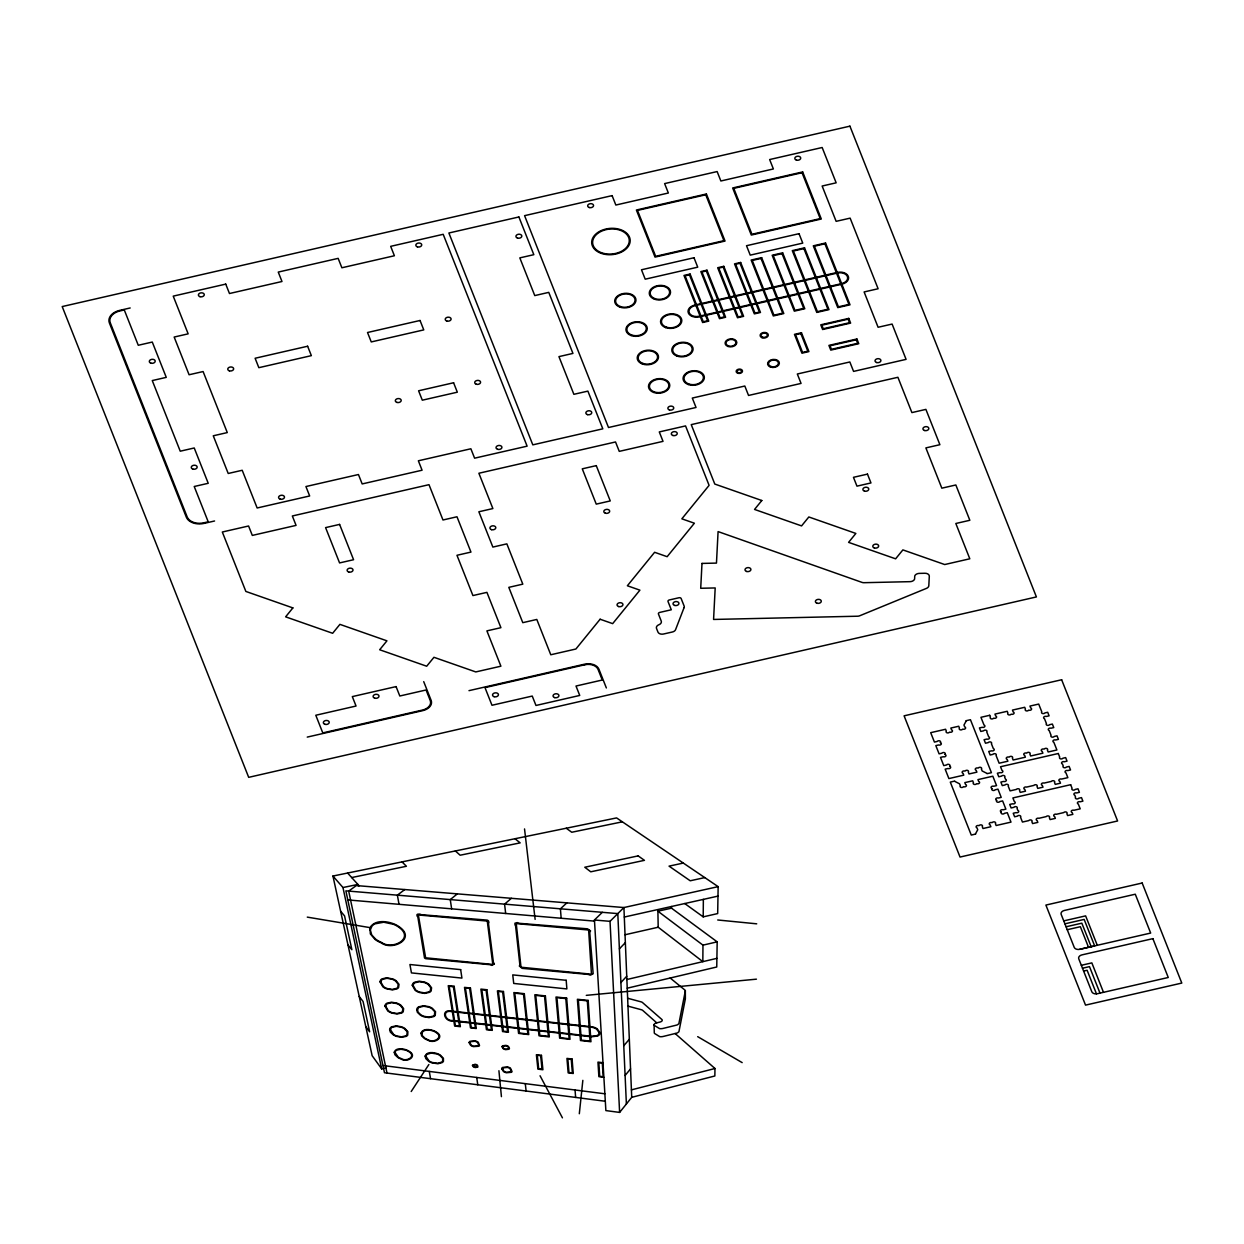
<?xml version="1.0" encoding="UTF-8"?>
<svg xmlns="http://www.w3.org/2000/svg" width="1244" height="1244" viewBox="0 0 1244 1244"><rect width="100%" height="100%" fill="white"/><g stroke="black" fill="none" stroke-linecap="round" stroke-linejoin="round"><path stroke-width="1.5" d="M658.2 927.231L657.889 911.199L702.969 945.145L702.829 961.643L658.2 927.231L625.032 934.757M385.904 1067.896L381.706 1068.907L372.143 1055.705L332.941 876.04L616.589 817.914L718.146 886.645L717.679 913.578L703.202 916.859L703.358 899.396M675.134 1033.531L714.973 1068.503L714.849 1075.982L631.719 1097.332L619.621 1112.416L605.875 1110.597L594.445 920L602.329 912.319M657.889 911.199L671.511 908.167L717.182 941.848L716.746 966.992L627.225 988.187M579.315 1113.738L582.845 1080.352M685.351 998.885L678.975 1031.463A2.006 1.368 -5 0 1 678.804 1031.851L677.529 1032.815A5.427 3.701 -5 0 1 676.285 1033.235L662.974 1036.516A7.262 4.96 -5 0 1 659.755 1036.656L654.702 1033.562A2.115 1.446 -5 0 1 654.282 1032.769L654.095 1024.745A2.006 1.368 -5 0 1 654.391 1024.014L654.919 1023.563A4.354 2.97 -5 0 1 656.039 1023.019L660.315 1021.962A3.856 2.628 -5 0 0 661.855 1021.091A2.053 1.399 -5 0 0 661.824 1019.442L642.417 1002.477A3.592 2.441 -5 0 0 641.033 1001.84L627.629 998.248M670.189 978.017L684.9 990.053A1.913 1.306 -5 0 1 685.351 990.83L678.913 1023.423A1.975 1.353 -5 0 1 678.742 1023.812L677.467 1024.776A5.489 3.748 -5 0 1 676.207 1025.196L662.834 1028.477A7.371 5.023 -5 0 1 659.6 1028.632L654.515 1025.538A2.099 1.431 -5 0 1 654.08 1024.761M369.997 927.62L370.339 933.886L375.035 939.391A28.721 19.593 -5 0 0 381.239 942.874C392.155 951.085 415.916 939.158 400.039 927.386A28.721 19.577 -5 0 0 393.742 923.826C386.262 920.964 374.786 919.674 369.997 927.62L307.284 917.123M411.204 1091.517L428.869 1064.522M625.094 1075.469L630.537 1068.891M623.757 1045.769L629.324 1039.269M620.912 982.542L626.727 976.229M619.388 948.845L625.343 942.641M619.621 1112.416L610.026 921.337L623.913 907.545L718.146 886.645M566.875 902.864L560.406 908.82L561.168 918.259M511.377 898.308L504.582 904.139L505.67 913.485M457.357 893.861L450.266 899.599L451.634 908.835M404.767 889.553L397.38 895.167L399.029 904.326M631.408 1089.868L714.973 1068.503M626.867 979.51L716.902 958.346M702.969 945.145L717.182 941.848M130.185 307.968L119.673 310.378A14.524 9.905 -5 0 0 109.394 322.989L186.336 517.193A14.524 9.905 -5 0 0 204.063 523.397L214.574 520.987M468.988 690.653L584.54 664.187A11.802 8.039 -5 0 1 598.939 669.225L606.357 687.948M307.237 737.101L422.789 710.635A11.802 8.039 -5 0 0 431.139 700.388L423.722 681.65M966.075 720.711L970.444 719.716L991.421 772.679L987.052 773.675M954.661 781.092L950.292 782.103L971.269 835.066L975.638 834.055M1063.744 920.887L1085.623 915.879L1097.286 945.3M1064.911 923.826L1084.162 919.425L1094.658 945.906L1079.776 949.312A4.541 3.094 -5 0 1 1074.225 947.353L1061.179 914.402A4.541 3.094 -5 0 1 1064.382 910.452L1135.274 894.218L1150.669 933.062L1079.761 949.296M1066.077 926.78L1081.829 923.172L1091.159 946.7M1067.243 929.719L1080.367 926.702L1088.531 947.306M1081.331 965.297L1091.843 962.887L1103.49 992.323M1082.498 968.236L1089.495 966.635L1099.991 993.116M1083.617 971.066L1087.116 970.258L1096.446 993.8M624.301 917.046L717.975 896.115M704.757 877.595L690.218 880.783L669.054 866.135L683.283 863.072M351.694 877.549L406.43 866.275L402.014 861.89M622.358 821.833L571.742 832.252L566.269 828.24M332.941 876.04L342.971 887.532L357.899 884.437L358.163 885.728M586.282 995.356L756.445 979.168M594.445 920L610.026 921.337M347.791 899.91L594.508 921.12M717.71 919.985L756.71 923.826M602.998 1062.718L597.96 1062.112L598.877 1076.651L603.869 1077.273M382.934 1065.517L604.864 1093.787M605.315 1101.251L384.474 1072.732L345.879 890.859L617.802 913.609L626.385 1103.988M627.956 1006.132L641.298 1009.724A3.576 2.441 -5 0 1 642.682 1010.377L656.739 1022.832M697.682 1036.656L742.17 1062.625M684.744 903.548L703.202 916.859M515.016 838.736L520.163 842.872L460.14 855.219L455.366 850.958M347.62 873.039L359.127 885.806M473.482 1066.124L474.757 1064.724A3.032 2.068 -5 0 1 476.965 1065.626L477.152 1066.683L475.83 1067.119A3.032 2.068 -5 0 1 473.606 1066.217M340.623 911.199L344.557 915.895L351.865 949.701L347.962 944.865M359.221 996.46L363.077 1001.498L369.639 1031.805L365.814 1026.673M540.052 1075.765L562.428 1117.843M966.184 720.991L963.96 725.05L964.706 726.916A1.819 1.244 -5 0 1 965.36 728.58A1.819 1.244 -5 0 1 962.887 729.139L962.592 729.217A1.819 1.244 -5 0 1 960.119 729.777A1.819 1.244 -5 0 1 959.451 728.113L958.72 726.247L950.836 728.051L951.582 729.917A1.819 1.244 -5 0 1 952.235 731.581A1.819 1.244 -5 0 1 949.763 732.156L949.452 732.218A1.819 1.244 -5 0 1 946.979 732.794A1.819 1.244 -5 0 1 946.326 731.13L945.58 729.264L930.699 732.669L934.431 742.077L937.214 741.44A1.819 1.244 -5 0 1 939.686 740.88A1.819 1.244 -5 0 1 940.34 742.544M986.943 773.395L982.154 770.953L981.407 769.087A1.819 1.244 -5 0 0 980.754 767.424A1.819 1.244 -5 0 0 978.282 767.983L977.971 768.046A1.819 1.244 -5 0 0 975.498 768.621A1.819 1.244 -5 0 0 976.151 770.285L976.898 772.151L969.014 773.955L968.283 772.089A1.819 1.244 -5 0 0 967.614 770.425A1.819 1.244 -5 0 0 965.142 770.985L964.846 771.062A1.819 1.244 -5 0 0 962.374 771.622A1.819 1.244 -5 0 0 963.027 773.286L963.773 775.152L948.892 778.573L945.16 769.15L947.928 768.512A1.819 1.244 -5 0 0 950.416 767.952A1.819 1.244 -5 0 0 949.747 766.288M954.77 781.372L959.559 783.829L960.306 785.695A1.819 1.244 -5 0 0 960.959 787.359A1.819 1.244 -5 0 0 963.431 786.783L963.742 786.721A1.819 1.244 -5 0 0 966.215 786.146A1.819 1.244 -5 0 0 965.562 784.482L964.815 782.616L972.699 780.812L973.43 782.678A1.819 1.244 -5 0 0 974.099 784.342A1.819 1.244 -5 0 0 976.571 783.782L976.867 783.704A1.819 1.244 -5 0 0 979.339 783.145A1.819 1.244 -5 0 0 978.686 781.481L977.939 779.615L992.821 776.209L996.553 785.617L993.769 786.255A1.819 1.244 -5 0 0 991.297 786.83A1.819 1.244 -5 0 0 991.966 788.494M975.529 833.775L977.753 829.717L977.006 827.851A1.819 1.244 -5 0 1 976.353 826.187A1.819 1.244 -5 0 1 978.826 825.627L979.121 825.565A1.819 1.244 -5 0 1 981.594 824.99A1.819 1.244 -5 0 1 982.262 826.654L982.993 828.52L990.877 826.716L990.131 824.85A1.819 1.244 -5 0 1 989.478 823.186A1.819 1.244 -5 0 1 991.95 822.626L992.245 822.548A1.819 1.244 -5 0 1 994.734 821.989A1.819 1.244 -5 0 1 995.387 823.652L996.133 825.518L1010.999 822.113L1007.282 812.69L1004.499 813.327A1.819 1.244 -5 0 1 1002.026 813.887A1.819 1.244 -5 0 1 1001.373 812.223M342.971 887.532L381.706 1068.907M386.993 1073.059L348.693 891.093L356.328 885.572L623.913 907.545L631.719 1097.332M429.258 1071.411L430.579 1078.688M476.701 1077.459L477.789 1084.784M524.533 828.924L535.122 919.378M525.279 1083.648L526.119 1091.035M498.922 1070.726L501.425 1096.633M575.039 1089.993L575.645 1097.426M671.511 908.058L671.48 906.503M685.335 990.83L685.366 998.73M992.043 788.696A1.819 1.244 -5 0 0 992.696 790.36A1.819 1.244 -5 0 0 995.169 789.784L997.952 789.147L1001.218 797.388L998.434 798.026A1.819 1.244 -5 0 0 995.962 798.601A1.819 1.244 -5 0 0 996.631 800.265M996.708 800.467A1.819 1.244 -5 0 0 997.361 802.131A1.819 1.244 -5 0 0 999.834 801.556L1002.617 800.918L1005.883 809.16L1003.099 809.797A1.819 1.244 -5 0 0 1000.627 810.357A1.819 1.244 -5 0 0 1001.28 812.021M949.67 766.086A1.819 1.244 -5 0 0 949.016 764.422A1.819 1.244 -5 0 0 946.544 764.982L943.761 765.62L940.495 757.378L943.279 756.741A1.819 1.244 -5 0 0 945.751 756.181A1.819 1.244 -5 0 0 945.082 754.517M945.005 754.315A1.819 1.244 -5 0 0 944.351 752.651A1.819 1.244 -5 0 0 941.879 753.211L939.096 753.848L935.83 745.607L938.614 744.969A1.819 1.244 -5 0 0 941.086 744.41A1.819 1.244 -5 0 0 940.433 742.746M370.323 929.859L371.707 934.928L375.626 939.111A27.368 18.66 -5 0 0 381.535 942.439C391.938 950.26 414.579 938.878 399.448 927.666A27.368 18.66 -5 0 0 393.446 924.292L383.774 922.224L375.004 923.826A9.921 6.764 -5 0 0 372.003 926.049L370.323 929.859M590.449 930.807L590.449 930.963A1.85 1.26 -5 0 1 589.703 931.974L593.155 973.741L590.496 975.125A3.872 2.643 -5 0 1 588.536 974.441L522.122 968.345L519.323 966.013A1.602 1.088 -5 0 1 519.93 965.375L515.529 925.396A3.748 2.566 -5 0 1 515 924.93L514.938 923.204L517.146 922.628A3.794 2.597 -5 0 1 519.137 923.312L587.51 928.817L590.449 930.807M379.964 981.78L382.903 986.834A15.752 10.745 -5 0 0 386.231 988.7L392.451 989.913L397.147 988.809A5.225 3.561 -5 0 0 398.593 987.518L399.013 984.346L396.276 980.863A15.737 10.745 -5 0 0 392.917 978.997L386.651 977.768L381.955 978.904A5.225 3.561 -5 0 0 380.524 980.21L379.964 981.78M380.773 981.951L383.463 986.585A14.353 9.781 -5 0 0 387.35 988.591L392.202 989.4L396.509 988.389A4.774 3.25 -5 0 0 397.831 987.207L398.204 984.299L395.701 981.127A14.337 9.781 -5 0 0 391.782 979.09L386.9 978.297L382.608 979.323A4.774 3.265 -5 0 0 381.302 980.521L380.773 981.951M384.863 1006.007L387.755 1010.921A15.643 10.667 -5 0 0 391.922 1013.082L397.147 1013.984L401.781 1012.958A4.992 3.405 -5 0 0 403.227 1011.714L403.631 1008.651L400.957 1005.261A15.628 10.667 -5 0 0 396.743 1003.084L391.487 1002.197L386.853 1003.255A4.992 3.405 -5 0 0 385.438 1004.499L384.863 1006.007M385.671 1006.194L388.315 1010.688A14.306 9.75 -5 0 0 392.124 1012.663L396.914 1013.487L401.159 1012.538A4.572 3.11 -5 0 0 402.465 1011.403L402.838 1008.604L400.381 1005.51A14.306 9.75 -5 0 0 396.541 1003.519L391.72 1002.695L387.49 1003.659A4.572 3.11 -5 0 0 386.184 1004.81L385.671 1006.194M494.366 963.991L491.94 965.36A3.794 2.597 -5 0 1 490.043 964.691L425.806 958.689A3.996 2.721 -5 0 1 424.515 957.958L417.797 916.719A3.81 2.597 -5 0 1 417.129 916.097L416.911 914.853A1.602 1.088 -5 0 1 417.782 914.153L419.632 914.076A3.887 2.659 -5 0 1 421.078 914.667L487.135 920.109A3.996 2.721 -5 0 1 488.488 920.871L488.939 922.457A1.679 1.151 -5 0 1 488.41 922.986L493.448 962.763A3.701 2.519 -5 0 1 493.977 963.214L494.366 963.991M389.621 1029.488L390.336 1032.085L393.182 1034.775A15.674 10.683 -5 0 0 396.556 1036.392L401.703 1037.294L406.275 1036.345A4.774 3.265 -5 0 0 407.705 1035.148L407.892 1031.649L404.751 1028.384A15.674 10.683 -5 0 0 401.346 1026.751L396.152 1025.849L391.58 1026.844A4.774 3.25 -5 0 0 390.181 1028.042L389.621 1029.488M390.414 1029.674L393.664 1034.51A14.337 9.781 -5 0 0 396.758 1035.988L401.47 1036.812L405.653 1035.941A4.37 2.986 -5 0 0 406.959 1034.852L407.13 1031.649L404.253 1028.648A14.337 9.781 -5 0 0 401.143 1027.171L396.401 1026.331L392.218 1027.249A4.37 2.986 -5 0 0 390.927 1028.337L390.414 1029.674M394.239 1052.253L394.939 1054.756L397.722 1057.4A15.659 10.683 -5 0 0 401.05 1058.986C406.835 1063.045 418.077 1056.374 409.152 1051.289A15.659 10.683 -5 0 0 405.793 1049.687C402.154 1048.505 395.732 1047.65 394.239 1052.253M395.017 1052.424L398.204 1057.136A14.322 9.765 -5 0 0 401.252 1058.597C406.555 1062.298 416.833 1056.203 408.67 1051.553A14.322 9.765 -5 0 0 405.591 1050.091L400.926 1049.252L396.789 1050.091A4.183 2.861 -5 0 0 395.53 1051.149L395.017 1052.424M412.246 985.201L415.123 990.302A15.643 10.667 -5 0 0 419.399 992.51L424.779 993.412L429.6 992.308A5.365 3.654 -5 0 0 431.108 991.001L431.59 987.814L428.885 984.315A15.643 10.667 -5 0 0 424.577 982.076L419.15 981.189L414.345 982.325A5.365 3.654 -5 0 0 412.852 983.631L412.246 985.201M413.07 985.388L415.714 990.037A14.306 9.765 -5 0 0 419.617 992.074L424.546 992.883L428.947 991.872A4.914 3.343 -5 0 0 430.331 990.691L430.766 987.767L428.294 984.564A14.306 9.75 -5 0 0 424.359 982.527L419.399 981.703L414.998 982.744A4.914 3.343 -5 0 0 413.63 983.942L413.07 985.388M416.678 1009.584L417.362 1012.274L420.239 1015.042A15.674 10.683 -5 0 0 423.706 1016.706L429.009 1017.608L433.752 1016.581A5.131 3.499 -5 0 0 435.244 1015.337L435.524 1011.699L432.337 1008.324A15.674 10.683 -5 0 0 428.838 1006.645L423.504 1005.743L418.762 1006.816A5.131 3.499 -5 0 0 417.284 1008.06L416.678 1009.584M417.486 1009.755L418.124 1012.212L420.752 1014.762A14.337 9.781 -5 0 0 423.924 1016.286L428.776 1017.11L433.114 1016.161A4.696 3.203 -5 0 0 434.483 1015.026L434.731 1011.699L431.823 1008.604A14.337 9.781 -5 0 0 428.62 1007.08L423.738 1006.256L419.399 1007.22A4.696 3.203 -5 0 0 418.046 1008.371L417.486 1009.755M420.97 1033.189L421.638 1035.801L424.468 1038.507A15.659 10.683 -5 0 0 427.874 1040.139C433.814 1044.26 445.507 1037.403 436.411 1032.1A15.659 10.683 -5 0 0 432.974 1030.452C429.164 1029.223 422.556 1028.446 420.97 1033.189M421.763 1033.375L422.385 1035.754L424.966 1038.242A14.322 9.765 -5 0 0 428.091 1039.735C433.518 1043.498 444.217 1037.216 435.898 1032.364A14.322 9.765 -5 0 0 432.757 1030.872C429.273 1029.737 423.224 1029.037 421.763 1033.375M701.989 563.423L700.714 588.272L715.191 587.946L713.574 619.45L857.489 616.215A4.541 3.094 -5 0 0 859.775 615.749L926.407 588.396A4.541 3.094 -5 0 0 928.817 585.66L929.299 576.267A4.541 3.094 -5 0 0 924.93 573.266L919.316 573.391A4.541 3.094 -5 0 0 914.744 575.972L914.589 579.082A4.541 3.094 -5 0 1 910.033 581.663L864.098 582.69A4.541 3.094 -5 0 1 861.968 582.379L718.083 531.592L716.466 563.097L701.989 563.423M425.121 1056.078L425.79 1058.597L428.558 1061.241A15.643 10.667 -5 0 0 431.917 1062.842L437.904 1063.76L442.258 1062.547A4.681 3.188 -5 0 0 443.439 1061.287L443.424 1058.333L440.36 1055.13A15.643 10.667 -5 0 0 436.971 1053.513C433.239 1052.315 426.77 1051.46 425.121 1056.078M425.914 1056.249L429.056 1060.992A14.306 9.765 -5 0 0 432.134 1062.454L437.608 1063.293L441.589 1062.174A4.292 2.923 -5 0 0 442.677 1061.023L442.662 1058.317L439.847 1055.394A14.306 9.765 -5 0 0 436.753 1053.917L431.233 1053.077L427.267 1054.228A4.292 2.923 -5 0 0 426.21 1055.379L425.914 1056.249M469.097 1042.581L470.574 1045.255A8.553 5.831 -5 0 0 473.389 1046.608L478.831 1046.251A2.783 1.897 -5 0 0 479.531 1045.52L478.271 1042.285A8.553 5.831 -5 0 0 475.441 1040.933L469.983 1041.306A2.783 1.897 -5 0 0 469.299 1042.037L469.097 1042.581M469.921 1042.767L471.165 1045.038A7.2 4.898 -5 0 0 473.98 1046.282L478.162 1045.862A2.348 1.602 -5 0 0 478.753 1045.255L477.665 1042.519A7.184 4.898 -5 0 0 474.85 1041.259L470.667 1041.694A2.348 1.602 -5 0 0 470.077 1042.301L469.921 1042.767M472.471 1065.284L473.062 1066.528A4.432 3.032 -5 0 0 475.535 1067.554L477.914 1066.979L477.525 1065.315A4.432 3.032 -5 0 0 475.037 1064.289L472.471 1065.284M599.141 1032.613L599.048 1033.437A4.478 3.063 -5 0 1 596.996 1035.599L591.475 1036.299L452.863 1020.5C445.041 1021.448 441.542 1009.693 451.432 1011.543L592.315 1027.357A11.973 8.164 -5 0 1 596.591 1029.099L599.141 1032.613M600.028 1032.722L599.935 1033.624A4.976 3.39 -5 0 1 597.649 1036.019L591.506 1036.796L452.94 1020.997C444.248 1022.055 440.345 1008.993 451.354 1011.045L592.439 1026.875A13.311 9.081 -5 0 1 597.198 1028.804L600.028 1032.722M502.047 1046.67L503.058 1048.536A5.831 3.981 -5 0 0 505.717 1049.641L508.858 1049.236A1.99 1.353 -5 0 0 509.449 1048.536L508.516 1046.484A5.831 3.981 -5 0 0 505.841 1045.38L502.7 1045.784A1.99 1.353 -5 0 0 502.109 1046.484L502.047 1046.67M502.887 1046.857L503.462 1048.148A4.447 3.032 -5 0 0 505.997 1049.205L507.987 1048.956A1.555 1.057 -5 0 0 508.641 1048.319L508.096 1046.873A4.447 3.032 -5 0 0 505.562 1045.815L503.571 1046.064A1.555 1.057 -5 0 0 502.918 1046.717L502.887 1046.857M501.674 1068.658L503.493 1071.551A8.568 5.847 -5 0 0 506.386 1072.748L511.346 1072.312A2.706 1.85 -5 0 0 512.077 1071.613L510.475 1068.176A8.568 5.847 -5 0 0 507.568 1066.979L502.607 1067.43A2.706 1.85 -5 0 0 501.892 1068.13L501.674 1068.658M502.498 1068.845L504.038 1071.302A7.246 4.945 -5 0 0 506.479 1072.297L510.678 1071.939A2.286 1.571 -5 0 0 511.284 1071.348L509.931 1068.44A7.246 4.945 -5 0 0 507.474 1067.43L503.276 1067.803A2.286 1.571 -5 0 0 502.669 1068.394L502.498 1068.845M684.091 607.585L675.57 629.666A4.541 3.094 -5 0 1 672.366 631.999L663.503 634.02A4.541 3.094 -5 0 1 657.967 632.092L656.521 628.438A4.541 3.094 -5 0 1 658.885 624.752A4.541 3.094 -5 0 0 661.233 621.067L658.449 614.007A1.819 1.244 -5 0 1 659.724 612.421L671.293 609.778L668.028 601.536A1.819 1.244 -5 0 1 669.303 599.966L678.929 597.758A1.819 1.244 -5 0 1 681.152 598.535L684.107 605.983A4.541 3.094 -5 0 1 684.091 607.585M292.884 607.912L285.622 616.837L332.646 633.289L339.907 624.364L386.931 640.831L379.669 649.757L426.692 666.224L433.954 657.298L475.783 671.931L500.897 666.193L486.902 630.879L500.912 627.676L486.917 592.362L472.922 595.565L456.968 555.291L470.963 552.087L456.983 516.773L442.973 519.992L428.993 484.678L292.34 515.98L296.072 525.388L252.314 535.418L248.582 525.994L222.318 532.012L245.861 591.444L292.884 607.912M600.121 619.232L575.894 649.01L550.781 654.764L536.802 619.45L522.791 622.669L508.812 587.355L522.807 584.151L506.852 543.861L492.857 547.08L478.862 511.766L492.873 508.563L478.878 473.249L615.531 441.962L619.263 451.37L663.021 441.356L659.289 431.932L685.553 425.914L709.096 485.362L681.852 518.826L694.385 523.211L667.142 556.69L654.608 552.289L627.365 585.768L639.914 590.154L612.67 623.633L600.121 619.232M761.81 500.508L754.548 509.434L801.571 525.901L808.833 516.975L855.856 533.443L848.595 542.368L895.618 558.82L902.88 549.895L944.709 564.543L969.807 558.789L955.827 523.491L969.838 520.287L955.843 484.973L941.832 488.177L925.878 447.902L939.889 444.699L925.894 409.385L911.899 412.588L897.904 377.29L691.244 424.624L714.787 484.056L761.81 500.508M849.916 126.157L62.2 306.568L248.691 777.344L1036.408 596.933L849.916 126.157M225.739 284.114L173.227 296.134L188.155 333.843L174.16 337.046L189.088 374.755L203.099 371.552L227.279 432.585L213.268 435.789L228.212 473.482L242.207 470.279L257.15 507.987L309.663 495.967L305.931 486.544L358.443 474.524L362.175 483.932L422.074 470.216L418.357 460.793L470.87 448.773L474.602 458.181L527.114 446.161L443.191 234.307L390.678 246.343L394.395 255.751L341.882 267.771L338.15 258.363L278.252 272.078L281.984 281.502L229.471 293.522L225.739 284.114M518.888 216.969L448.882 233.001L532.805 444.854L602.811 428.822L587.883 391.114L573.873 394.317L558.945 356.624L572.94 353.405L548.759 292.371L534.764 295.59L519.821 257.881L533.832 254.678L518.888 216.969M612.11 195.619L524.579 215.663L608.503 427.516L696.034 407.472L692.302 398.064L744.814 386.029L748.546 395.452L801.058 383.416L797.326 374.009L849.839 361.973L853.571 371.396L906.083 359.361L892.104 324.062L878.093 327.265L864.114 291.951L878.109 288.748L850.134 218.135L836.139 221.339L822.144 186.025L836.155 182.821L822.16 147.507L769.647 159.543L773.379 168.951L720.867 180.986L717.135 171.563L664.623 183.599L668.355 193.007L615.842 205.042L612.11 195.619M124.291 309.958L119.906 310.953A13.606 9.283 -5 0 0 110.281 322.787L187.206 516.991A13.606 9.283 -5 0 0 203.829 522.807L208.214 521.811L194.22 486.497L208.23 483.294L194.235 447.98L180.24 451.199L152.266 380.571L166.261 377.367L152.281 342.053L138.271 345.272L124.291 309.958M706.405 193.986L636.384 210.018L655.028 257.104L725.05 241.056L706.405 193.986M802.675 171.936L732.654 187.968L751.298 235.054L821.32 219.006L802.675 171.936M705.752 194.779L637.488 210.407L655.666 256.311L723.946 240.667L705.752 194.779M802.038 172.729L733.758 188.357L751.951 234.261L820.216 218.617L802.038 172.729M307.626 346.236L255.113 358.256L258.845 367.68L311.358 355.644L307.626 346.236M420.052 320.486L367.524 332.506L371.256 341.929L423.769 329.893L420.052 320.486M693.996 257.741L641.484 269.777L645.216 279.185L697.728 267.165L693.996 257.741M799.021 233.685L746.509 245.721L750.241 255.129L802.753 243.109L799.021 233.685M690.109 274.038L683.982 275.437L702.627 322.523L708.753 321.107L690.109 274.038M706.965 270.181L700.838 271.581L719.483 318.666L725.61 317.251L706.965 270.181M723.806 266.325L717.679 267.724L737.49 317.749L743.617 316.334L723.806 266.325M740.662 262.468L734.535 263.868L754.346 313.877L760.473 312.477L740.662 262.468M761.655 257.648L751.158 260.058L773.302 315.96L783.813 313.55L761.655 257.648M782.663 252.843L772.166 255.238L794.31 311.155L804.806 308.745L782.663 252.843M804.541 247.836L792.288 250.635L816.764 312.431L829.017 309.616L804.541 247.836M825.549 243.015L813.296 245.83L837.772 307.61L850.025 304.811L825.549 243.015M689.471 274.831L685.086 275.826L703.28 321.729L707.649 320.734L689.471 274.831M706.312 270.974L701.943 271.969L720.12 317.873L724.506 316.862L706.312 270.974M723.168 267.102L718.783 268.113L738.143 316.956L742.512 315.945L723.168 267.102M740.009 263.246L735.639 264.257L754.984 313.099L759.369 312.088L740.009 263.246M761.017 258.441L752.262 260.447L773.939 315.167L782.694 313.161L761.017 258.441M782.025 253.636L773.27 255.626L794.947 310.362L803.702 308.356L782.025 253.636M803.904 248.613L793.408 251.024L817.417 311.638L827.913 309.227L803.904 248.613M824.912 243.808L814.4 246.219L838.425 306.817L848.921 304.422L824.912 243.808M837.212 272.436L694.665 305.091A9.081 6.189 -5 0 0 688.336 312.959A9.081 6.189 -5 0 0 699.33 316.862L841.877 284.207A9.081 6.189 -5 0 0 848.299 276.323A9.081 6.189 -5 0 0 837.212 272.436M837.445 273.027L694.898 305.666A8.164 5.567 -5 0 0 689.223 312.757A8.164 5.567 -5 0 0 699.097 316.271L841.644 283.616A8.164 5.567 -5 0 0 847.413 276.526A8.164 5.567 -5 0 0 837.445 273.027M453.593 382.763L418.59 390.787L422.307 400.195L457.326 392.187L453.593 382.763M848.766 318.386L820.76 324.808L822.626 329.52L850.632 323.098L848.766 318.386M848.113 319.179L821.864 325.197L823.264 328.727L849.512 322.709L848.113 319.179M801.463 332.754L794.465 334.356L801.929 353.187L808.927 351.585L801.463 332.754M800.825 333.548L795.569 334.745L802.567 352.394L807.822 351.197L800.825 333.548M856.914 338.99L828.908 345.397L830.774 350.108L858.78 343.702L856.914 338.99M856.276 339.783L830.028 345.785L831.427 349.315L857.676 343.313L856.276 339.783M339.596 524.408L325.586 527.611L339.581 562.926L353.576 559.722L339.596 524.408M596.265 465.629L582.27 468.832L596.249 504.131L610.26 500.928L596.265 465.629M867.472 474.119L853.462 477.323L856.961 486.155L870.971 482.936L867.472 474.119M396.074 686.595L352.316 696.609L356.048 706.032L315.789 715.253L322.787 732.903L422.556 710.044A10.885 7.433 -5 0 0 430.268 700.59L426.07 689.985L399.806 696.002L396.074 686.595M584.773 664.778L484.989 687.621L491.986 705.27L532.245 696.065L535.977 705.472L579.735 695.443L576.003 686.035L602.267 680.017L598.069 669.428A10.885 7.433 -5 0 0 584.773 664.778M1061.645 679.753L904.093 715.829L960.041 857.054L1117.594 820.978L1061.645 679.753M989.695 715.3L980.941 717.306L984.02 725.065A1.819 1.244 -5 0 1 984.673 726.729A1.819 1.244 -5 0 1 982.2 727.289L979.432 727.927L980.816 731.456L983.6 730.819A1.819 1.244 -5 0 1 986.072 730.259A1.819 1.244 -5 0 1 986.741 731.923L988.685 736.821A1.819 1.244 -5 0 1 989.338 738.485A1.819 1.244 -5 0 1 986.865 739.06L984.082 739.698L985.481 743.228L988.265 742.59A1.819 1.244 -5 0 1 990.737 742.03A1.819 1.244 -5 0 1 991.39 743.694L993.334 748.593A1.819 1.244 -5 0 1 994.003 750.256A1.819 1.244 -5 0 1 991.53 750.832L988.747 751.469L990.146 754.999L992.93 754.362A1.819 1.244 -5 0 1 995.402 753.786A1.819 1.244 -5 0 1 996.055 755.45L999.134 763.21L1007.889 761.204L1007.142 759.338A1.819 1.244 -5 0 1 1006.489 757.674A1.819 1.244 -5 0 1 1008.962 757.098L1009.257 757.036A1.819 1.244 -5 0 1 1011.73 756.476A1.819 1.244 -5 0 1 1012.398 758.14L1013.129 760.006L1025.383 757.192L1024.652 755.326A1.819 1.244 -5 0 1 1023.983 753.662A1.819 1.244 -5 0 1 1026.471 753.102L1026.766 753.024A1.819 1.244 -5 0 1 1029.239 752.464A1.819 1.244 -5 0 1 1029.892 754.128L1030.638 755.994L1042.892 753.18L1042.145 751.314A1.819 1.244 -5 0 1 1041.492 749.65A1.819 1.244 -5 0 1 1043.965 749.09L1044.276 749.012A1.819 1.244 -5 0 1 1046.748 748.453A1.819 1.244 -5 0 1 1047.401 750.116L1048.148 751.982L1056.902 749.976L1053.823 742.233A1.819 1.244 -5 0 1 1053.17 740.569A1.819 1.244 -5 0 1 1055.643 739.993L1058.411 739.356L1057.011 735.826L1054.243 736.464A1.819 1.244 -5 0 1 1051.771 737.039A1.819 1.244 -5 0 1 1051.102 735.375L1049.159 730.461A1.819 1.244 -5 0 1 1048.505 728.797A1.819 1.244 -5 0 1 1050.978 728.222L1053.761 727.584L1052.362 724.055L1049.578 724.692A1.819 1.244 -5 0 1 1047.106 725.268A1.819 1.244 -5 0 1 1046.437 723.604L1044.494 718.69A1.819 1.244 -5 0 1 1043.84 717.026A1.819 1.244 -5 0 1 1046.313 716.451L1049.096 715.829L1047.697 712.283L1044.913 712.921A1.819 1.244 -5 0 1 1042.441 713.496A1.819 1.244 -5 0 1 1041.788 711.832L1038.709 704.073L1029.954 706.079L1030.701 707.945A1.819 1.244 -5 0 1 1031.354 709.609A1.819 1.244 -5 0 1 1028.881 710.184L1028.586 710.246A1.819 1.244 -5 0 1 1026.113 710.822A1.819 1.244 -5 0 1 1025.445 709.158L1024.714 707.292L1012.461 710.091L1013.191 711.957A1.819 1.244 -5 0 1 1013.86 713.621A1.819 1.244 -5 0 1 1011.372 714.196L1011.077 714.258A1.819 1.244 -5 0 1 1008.604 714.818A1.819 1.244 -5 0 1 1007.935 713.154L1007.205 711.288L994.951 714.103L995.682 715.969A1.819 1.244 -5 0 1 996.351 717.632A1.819 1.244 -5 0 1 993.878 718.192L993.567 718.27A1.819 1.244 -5 0 1 991.095 718.83A1.819 1.244 -5 0 1 990.442 717.166L989.695 715.3M1058.286 753.506L1000.534 766.739L1001.964 770.378A1.819 1.244 -5 0 1 1002.633 772.042A1.819 1.244 -5 0 1 1000.145 772.602L997.377 773.239L998.776 776.769L1001.544 776.132A1.819 1.244 -5 0 1 1004.032 775.572A1.819 1.244 -5 0 1 1004.686 777.236L1005.463 779.195A1.819 1.244 -5 0 1 1006.116 780.859A1.819 1.244 -5 0 1 1003.644 781.434L1000.876 782.072L1002.275 785.602L1005.043 784.964A1.819 1.244 -5 0 1 1007.516 784.389A1.819 1.244 -5 0 1 1008.184 786.053L1010.081 790.873L1016.364 789.427A1.819 1.244 -5 0 1 1018.836 788.867A1.819 1.244 -5 0 1 1019.505 790.531L1020.236 792.397L1025.491 791.184L1024.745 789.318A1.819 1.244 -5 0 1 1024.092 787.654A1.819 1.244 -5 0 1 1026.564 787.094L1033.873 785.415A1.819 1.244 -5 0 1 1036.345 784.855A1.819 1.244 -5 0 1 1036.998 786.519L1037.745 788.385L1043.001 787.188L1042.254 785.322A1.819 1.244 -5 0 1 1041.601 783.658A1.819 1.244 -5 0 1 1044.074 783.082L1051.367 781.419A1.819 1.244 -5 0 1 1053.855 780.843A1.819 1.244 -5 0 1 1054.508 782.507L1055.254 784.373L1060.494 783.176L1059.764 781.31A1.819 1.244 -5 0 1 1059.095 779.646A1.819 1.244 -5 0 1 1061.567 779.071L1067.85 777.64L1065.952 772.835A1.819 1.244 -5 0 1 1065.284 771.171A1.819 1.244 -5 0 1 1067.756 770.596L1070.54 769.958L1069.14 766.428L1066.357 767.066A1.819 1.244 -5 0 1 1063.884 767.626A1.819 1.244 -5 0 1 1063.231 765.962L1062.454 764.003A1.819 1.244 -5 0 1 1061.785 762.339A1.819 1.244 -5 0 1 1064.273 761.763L1067.041 761.141L1065.641 757.596L1062.874 758.234A1.819 1.244 -5 0 1 1060.386 758.809A1.819 1.244 -5 0 1 1059.732 757.145L1058.286 753.506M1070.649 784.7L1012.88 797.933L1014.326 801.556A1.819 1.244 -5 0 1 1014.98 803.22A1.819 1.244 -5 0 1 1012.507 803.795L1009.724 804.433L1011.123 807.962L1013.907 807.325A1.819 1.244 -5 0 1 1016.379 806.75A1.819 1.244 -5 0 1 1017.032 808.413L1017.825 810.388A1.819 1.244 -5 0 1 1018.478 812.052A1.819 1.244 -5 0 1 1016.006 812.612L1013.222 813.249L1014.622 816.779L1017.405 816.142A1.819 1.244 -5 0 1 1019.878 815.582A1.819 1.244 -5 0 1 1020.531 817.246L1022.444 822.051L1028.726 820.62A1.819 1.244 -5 0 1 1031.198 820.045A1.819 1.244 -5 0 1 1031.851 821.709L1032.598 823.575L1037.838 822.377L1037.107 820.511A1.819 1.244 -5 0 1 1036.439 818.847A1.819 1.244 -5 0 1 1038.927 818.288L1046.22 816.608A1.819 1.244 -5 0 1 1048.692 816.048A1.819 1.244 -5 0 1 1049.361 817.712L1050.091 819.578L1055.347 818.365L1054.617 816.499A1.819 1.244 -5 0 1 1053.948 814.836A1.819 1.244 -5 0 1 1056.42 814.276L1063.729 812.596A1.819 1.244 -5 0 1 1066.201 812.037A1.819 1.244 -5 0 1 1066.87 813.7L1067.601 815.566L1072.857 814.354L1072.11 812.487A1.819 1.244 -5 0 1 1071.457 810.824A1.819 1.244 -5 0 1 1073.93 810.264L1080.212 808.833L1078.299 804.013A1.819 1.244 -5 0 1 1077.646 802.349A1.819 1.244 -5 0 1 1080.119 801.789L1082.886 801.152L1081.503 797.622L1078.719 798.259A1.819 1.244 -5 0 1 1076.247 798.819A1.819 1.244 -5 0 1 1075.578 797.155L1074.8 795.196A1.819 1.244 -5 0 1 1074.147 793.532A1.819 1.244 -5 0 1 1076.62 792.957L1079.403 792.319L1078.004 788.789L1075.22 789.427A1.819 1.244 -5 0 1 1072.748 790.002A1.819 1.244 -5 0 1 1072.095 788.323L1070.649 784.7M1142.163 883.022L1045.893 905.072L1085.53 1005.121L1181.8 983.071L1142.163 883.022M1152.877 938.645L1081.985 954.879A4.541 3.094 -5 0 0 1078.766 958.829L1091.828 991.779A4.541 3.094 -5 0 0 1097.363 993.723L1168.256 977.489L1152.877 938.645M638.141 855.888L584.789 867.239L590.76 871.811L644.439 860.335L638.141 855.888M487.275 921.058L418.357 914.978L425.635 957.802L492.795 964.442L487.275 921.058M588.63 929.999L516.244 923.608L521.018 967.226L591.46 974.192L588.63 929.999M460.669 969.636L409.929 964.52L411.437 972.901L461.928 978.095L460.669 969.636M566.191 980.288L512.746 974.892L513.725 983.444L566.875 988.918L566.191 980.288M454.138 986.29L448.244 985.668L454.635 1026.036L460.373 1026.689L454.138 986.29M470.434 988L464.494 987.378L470.481 1027.855L476.281 1028.524L470.434 988M486.87 989.742L480.884 989.104L486.451 1029.705L492.297 1030.374L486.87 989.742M503.447 991.484L497.413 990.846L502.56 1031.556L508.454 1032.24L503.447 991.484M524.299 993.676L513.85 992.572L518.577 1033.406L528.762 1034.573L524.299 993.676M545.385 995.9L534.811 994.78L539.01 1035.754L549.288 1036.936L545.385 995.9M566.673 998.139L555.99 997.019L559.629 1038.134L570.016 1039.331L566.673 998.139M588.179 1000.409L577.403 999.274L580.466 1040.528L590.962 1041.741L588.179 1000.409M453.376 986.71L449.162 986.274L455.366 1025.631L459.471 1026.113L453.376 986.71M469.657 988.436L465.411 987.985L471.227 1027.466L475.379 1027.933L469.657 988.436M486.093 990.162L481.817 989.711L487.228 1029.301L491.396 1029.783L486.093 990.162M502.654 991.919L498.331 991.452L503.338 1031.152L507.552 1031.634L502.654 991.919M523.491 994.111L514.783 993.194L519.37 1033.002L527.86 1033.982L523.491 994.111M544.545 996.335L535.744 995.402L539.803 1035.35L548.386 1036.345L544.545 996.335M565.818 998.574L556.923 997.641L560.453 1037.729L569.114 1038.724L565.818 998.574M587.323 1000.845L578.336 999.896L581.306 1040.124L590.06 1041.135L587.323 1000.845M541.451 1055.332L536.382 1054.725L537.906 1069.125L542.913 1069.747L541.451 1055.332M572.084 1059.017L566.937 1058.395L568.166 1072.872L573.251 1073.494L572.084 1059.017M540.658 1055.721L537.284 1055.316L538.683 1068.751L542.026 1069.171L540.658 1055.721M571.26 1059.39L567.839 1058.986L568.974 1072.499L572.364 1072.903L571.26 1059.39M602.329 1063.122L598.846 1062.703L599.701 1076.278L603.153 1076.713L602.329 1063.122M665.68 327.607A10.667 7.277 -5 0 0 681.805 320.75A10.667 7.277 -5 0 0 666.006 314.981A10.667 7.277 -5 0 0 665.68 327.607M677.405 355.504A9.75 6.655 -5 0 0 692.162 349.222A9.75 6.655 -5 0 0 677.716 343.935A9.75 6.655 -5 0 0 677.405 355.504M631.563 334.978A9.75 6.655 -5 0 0 646.32 328.696A9.75 6.655 -5 0 0 631.874 323.409A9.75 6.655 -5 0 0 631.563 334.978M666.146 327.063A9.75 6.655 -5 0 0 680.903 320.781A9.75 6.655 -5 0 0 666.457 315.494A9.75 6.655 -5 0 0 666.146 327.063M642.37 363.979A10.667 7.277 -5 0 0 658.496 357.106A10.667 7.277 -5 0 0 642.713 351.337A10.667 7.277 -5 0 0 642.37 363.979M654.406 299.166A10.667 7.277 -5 0 0 670.532 292.309A10.667 7.277 -5 0 0 654.748 286.54A10.667 7.277 -5 0 0 654.406 299.166M642.837 363.419A9.75 6.655 -5 0 0 657.594 357.137A9.75 6.655 -5 0 0 643.148 351.865A9.75 6.655 -5 0 0 642.837 363.419M620.305 306.537A9.75 6.655 -5 0 0 635.062 300.255A9.75 6.655 -5 0 0 620.616 294.968A9.75 6.655 -5 0 0 620.305 306.537M654.873 298.622A9.75 6.655 -5 0 0 669.63 292.34A9.75 6.655 -5 0 0 655.184 287.053A9.75 6.655 -5 0 0 654.873 298.622M619.839 307.081A10.667 7.277 -5 0 0 635.964 300.224A10.667 7.277 -5 0 0 620.181 294.455A10.667 7.277 -5 0 0 619.839 307.081M728.378 345.894A4.992 3.405 -5 0 0 735.919 342.675A4.992 3.405 -5 0 0 728.533 339.97A4.992 3.405 -5 0 0 728.378 345.894M688.678 383.945A9.75 6.655 -5 0 0 703.435 377.663A9.75 6.655 -5 0 0 688.989 372.391A9.75 6.655 -5 0 0 688.678 383.945M654.111 391.86A9.75 6.655 -5 0 0 668.868 385.593A9.75 6.655 -5 0 0 654.422 380.306A9.75 6.655 -5 0 0 654.111 391.86M653.644 392.42A10.667 7.277 -5 0 0 669.77 385.562A10.667 7.277 -5 0 0 653.971 379.778A10.667 7.277 -5 0 0 653.644 392.42M727.911 346.438A5.893 4.027 -5 0 0 736.821 342.644A5.893 4.027 -5 0 0 728.098 339.457A5.893 4.027 -5 0 0 727.911 346.438M688.212 384.505A10.667 7.277 -5 0 0 704.337 377.632A10.667 7.277 -5 0 0 688.554 371.863A10.667 7.277 -5 0 0 688.212 384.505M762.09 337.715A4.09 2.783 -5 0 0 768.279 335.087A4.09 2.783 -5 0 0 762.23 332.879A4.09 2.783 -5 0 0 762.09 337.715M770.425 367.042A5.893 4.027 -5 0 0 779.35 363.248A5.893 4.027 -5 0 0 770.611 360.045A5.893 4.027 -5 0 0 770.425 367.042M762.556 337.171A3.172 2.161 -5 0 0 767.361 335.118A3.172 2.161 -5 0 0 762.665 333.408A3.172 2.161 -5 0 0 762.556 337.171M737.692 373.2A3.172 2.161 -5 0 0 742.497 371.147A3.172 2.161 -5 0 0 737.801 369.437A3.172 2.161 -5 0 0 737.692 373.2M676.938 356.048A10.667 7.277 -5 0 0 693.079 349.191A10.667 7.277 -5 0 0 677.28 343.422A10.667 7.277 -5 0 0 676.938 356.048M601.007 253.278A19.282 13.155 -5 0 0 630.179 240.869A19.282 13.155 -5 0 0 601.614 230.42A19.282 13.155 -5 0 0 601.007 253.278M631.097 335.538A10.667 7.277 -5 0 0 647.238 328.665A10.667 7.277 -5 0 0 631.439 322.896A10.667 7.277 -5 0 0 631.097 335.538M770.891 366.482A4.992 3.405 -5 0 0 778.449 363.279A4.992 3.405 -5 0 0 771.062 360.573A4.992 3.405 -5 0 0 770.891 366.482M601.474 252.719A18.38 12.533 -5 0 0 629.277 240.901A18.38 12.533 -5 0 0 602.065 230.949A18.38 12.533 -5 0 0 601.474 252.719M738.159 372.64A2.27 1.555 -5 0 0 741.595 371.178A2.27 1.555 -5 0 0 738.236 369.95A2.27 1.555 -5 0 0 738.159 372.64M669.459 409.96A2.954 2.006 -5 0 0 673.75 407.877A2.954 2.006 -5 0 0 669.225 406.493A2.954 2.006 -5 0 0 669.459 409.96M876.616 362.517A2.954 2.006 -5 0 0 880.907 360.433A2.954 2.006 -5 0 0 876.382 359.049A2.954 2.006 -5 0 0 876.616 362.517M589.267 207.53A2.954 2.006 -5 0 0 593.559 205.447A2.954 2.006 -5 0 0 589.018 204.063A2.954 2.006 -5 0 0 589.267 207.53M796.409 160.087A2.954 2.006 -5 0 0 800.716 158.004A2.954 2.006 -5 0 0 796.176 156.62A2.954 2.006 -5 0 0 796.409 160.087M517.535 238.086A2.954 2.006 -5 0 0 521.827 236.002A2.954 2.006 -5 0 0 517.302 234.603A2.954 2.006 -5 0 0 517.535 238.086M587.463 414.625A2.954 2.006 -5 0 0 591.755 412.541A2.954 2.006 -5 0 0 587.23 411.142A2.954 2.006 -5 0 0 587.463 414.625M417.44 246.887A2.954 2.006 -5 0 0 421.732 244.804A2.954 2.006 -5 0 0 417.207 243.404A2.954 2.006 -5 0 0 417.44 246.887M199.989 296.678A2.954 2.006 -5 0 0 204.28 294.595A2.954 2.006 -5 0 0 199.755 293.211A2.954 2.006 -5 0 0 199.989 296.678M497.631 449.317A2.954 2.006 -5 0 0 501.923 447.234A2.954 2.006 -5 0 0 497.398 445.834A2.954 2.006 -5 0 0 497.631 449.317M280.18 499.124A2.954 2.006 -5 0 0 284.487 497.04A2.954 2.006 -5 0 0 279.947 495.641A2.954 2.006 -5 0 0 280.18 499.124M229.362 370.836A2.954 2.006 -5 0 0 233.654 368.753A2.954 2.006 -5 0 0 229.129 367.353A2.954 2.006 -5 0 0 229.362 370.836M446.814 321.03A2.954 2.006 -5 0 0 451.106 318.946A2.954 2.006 -5 0 0 446.58 317.562A2.954 2.006 -5 0 0 446.814 321.03M396.914 402.418A2.954 2.006 -5 0 0 401.206 400.335A2.954 2.006 -5 0 0 396.665 398.951A2.954 2.006 -5 0 0 396.914 402.418M476.296 384.24A2.954 2.006 -5 0 0 480.588 382.157A2.954 2.006 -5 0 0 476.063 380.773A2.954 2.006 -5 0 0 476.296 384.24M348.724 572.007A2.954 2.006 -5 0 0 353.016 569.923A2.954 2.006 -5 0 0 348.491 568.524A2.954 2.006 -5 0 0 348.724 572.007M618.657 606.559A2.954 2.006 -5 0 0 622.949 604.475A2.954 2.006 -5 0 0 618.423 603.076A2.954 2.006 -5 0 0 618.657 606.559M491.504 529.664A2.954 2.006 -5 0 0 495.796 527.58A2.954 2.006 -5 0 0 491.271 526.196A2.954 2.006 -5 0 0 491.504 529.664M605.393 513.212A2.954 2.006 -5 0 0 609.684 511.128A2.954 2.006 -5 0 0 605.159 509.745A2.954 2.006 -5 0 0 605.393 513.212M672.926 435.493A2.954 2.006 -5 0 0 677.234 433.41A2.954 2.006 -5 0 0 672.693 432.01A2.954 2.006 -5 0 0 672.926 435.493M874.376 547.982A2.954 2.006 -5 0 0 878.668 545.898A2.954 2.006 -5 0 0 874.143 544.514A2.954 2.006 -5 0 0 874.376 547.982M864.471 491.1A2.954 2.006 -5 0 0 868.779 489.016A2.954 2.006 -5 0 0 864.238 487.632A2.954 2.006 -5 0 0 864.471 491.1M924.541 430.502A2.954 2.006 -5 0 0 928.833 428.418A2.954 2.006 -5 0 0 924.308 427.019A2.954 2.006 -5 0 0 924.541 430.502M746.587 571.462A2.954 2.006 -5 0 0 750.909 569.41A2.954 2.006 -5 0 0 746.4 567.979A2.954 2.006 -5 0 0 746.587 571.462M816.966 603.216A2.954 2.006 -5 0 0 821.289 601.163A2.954 2.006 -5 0 0 816.779 599.732A2.954 2.006 -5 0 0 816.966 603.216M674.637 605.424A2.954 2.006 -5 0 0 678.929 603.34A2.954 2.006 -5 0 0 674.404 601.941A2.954 2.006 -5 0 0 674.637 605.424M494.132 696.702A2.954 2.006 -5 0 0 498.44 694.618A2.954 2.006 -5 0 0 493.899 693.219A2.954 2.006 -5 0 0 494.132 696.702M554.637 697.604A2.954 2.006 -5 0 0 558.929 695.52A2.954 2.006 -5 0 0 554.404 694.136A2.954 2.006 -5 0 0 554.637 697.604M324.933 724.319A2.954 2.006 -5 0 0 329.225 722.235A2.954 2.006 -5 0 0 324.7 720.851A2.954 2.006 -5 0 0 324.933 724.319M374.708 698.164A2.954 2.006 -5 0 0 379 696.08A2.954 2.006 -5 0 0 374.475 694.681A2.954 2.006 -5 0 0 374.708 698.164M150.913 363.17A2.954 2.006 -5 0 0 155.205 361.087A2.954 2.006 -5 0 0 150.679 359.687A2.954 2.006 -5 0 0 150.913 363.17M192.882 469.097A2.954 2.006 -5 0 0 197.174 467.013A2.954 2.006 -5 0 0 192.633 465.614A2.954 2.006 -5 0 0 192.882 469.097"/></g></svg>
